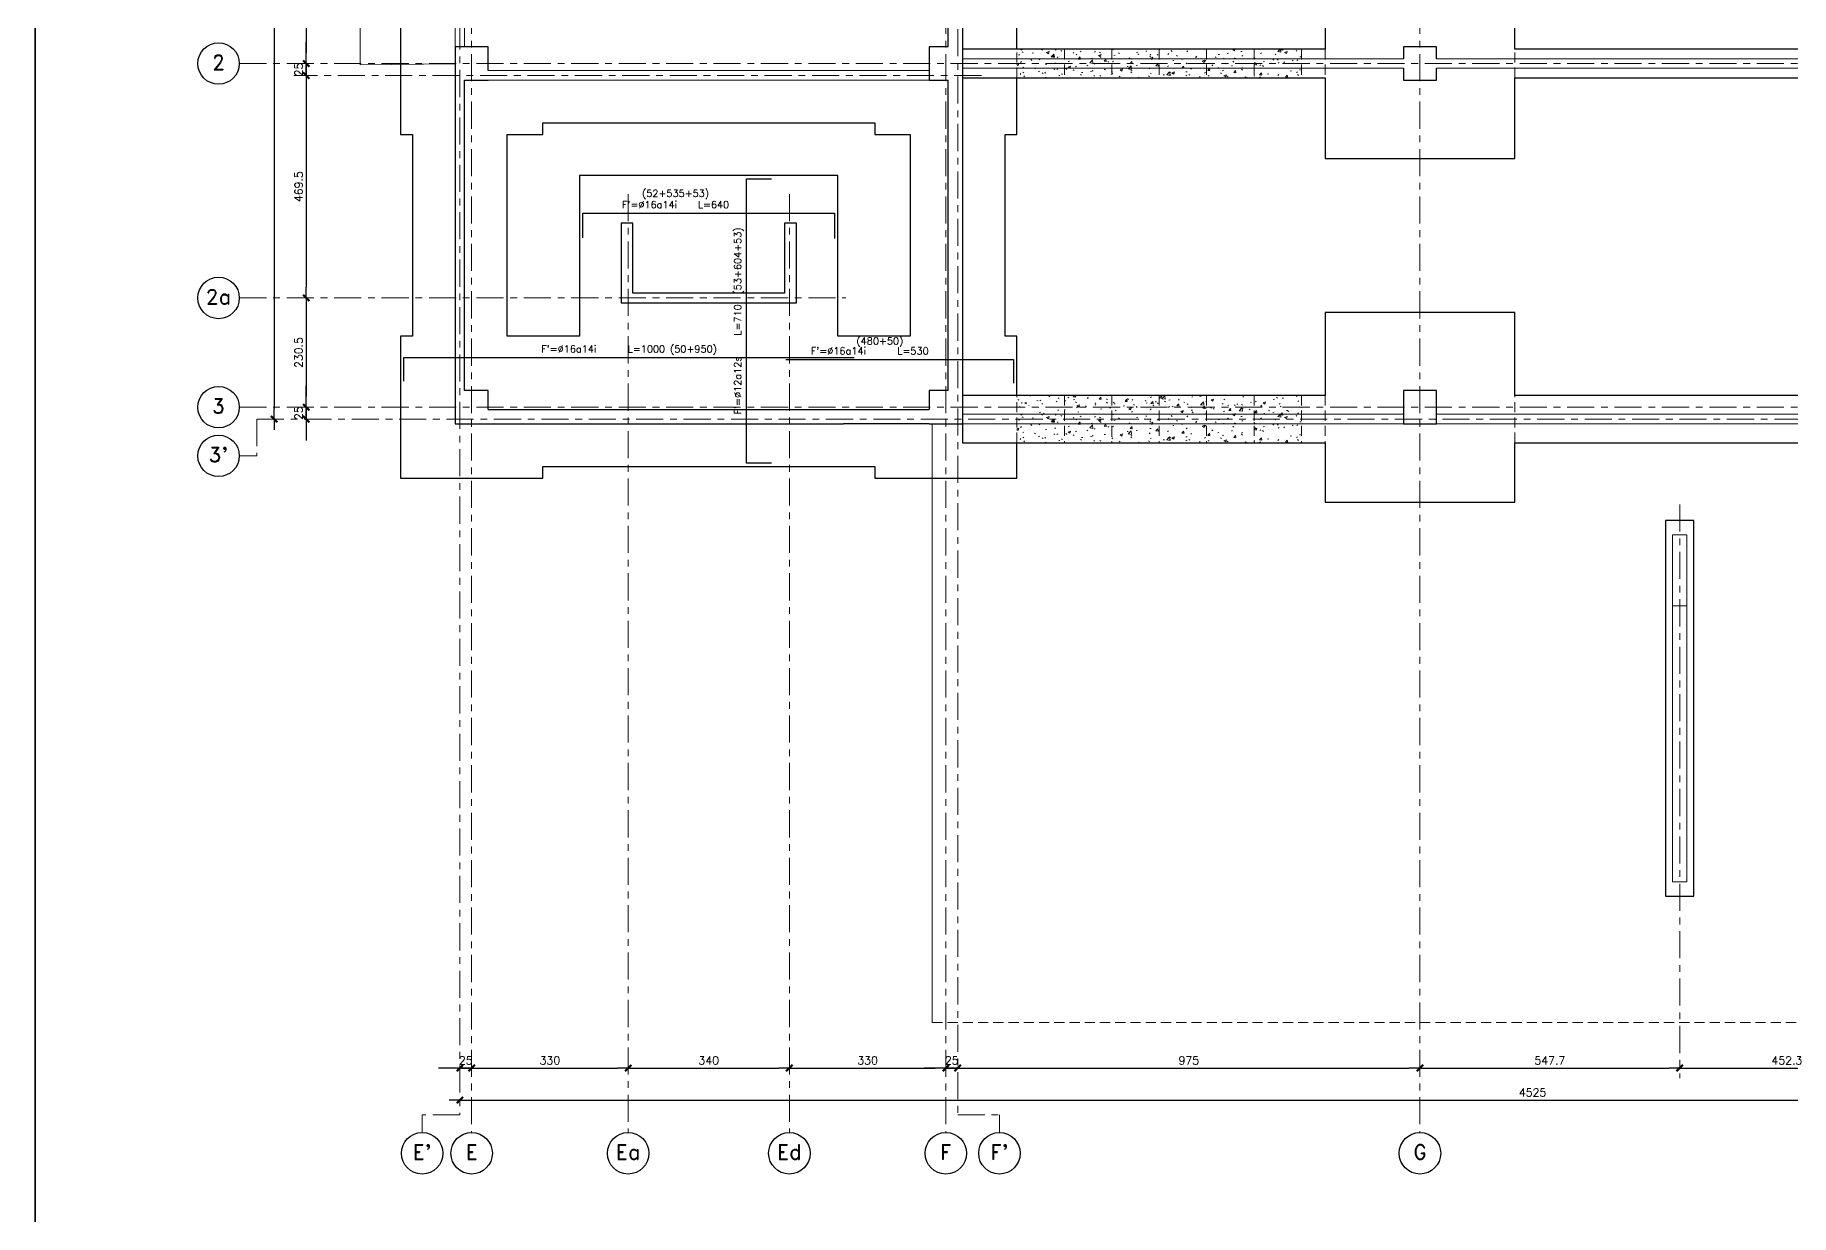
# Model space of a CAD drawing. Extents: x -4 to 6083, y -4 to 8618.
# Drawn here: x 0 to 3703, y 3091 to 5580 of the extents above; entities that cross this region are included whole.
import ezdxf
from ezdxf.enums import TextEntityAlignment as Align
from ezdxf.xclip import XClip

# ---------------------------------------------------------------- set-up
doc = ezdxf.new("R2010")
doc.units = 0
doc.header["$LTSCALE"] = 45
doc.header["$MEASUREMENT"] = 0
doc.header["$XCLIPFRAME"] = 0
doc.linetypes.add('2017_67-100$0$Grid Line', pattern=[2.2225, 1.27, -0.3175, 0.3175, -0.3175])
doc.linetypes.add('2017_67-100$0$RLE-PROYECCION', pattern=[0.71438, 0.47625, -0.23813])
doc.layers.get('0').update_dxf_attribs({"linetype": 'CONTINUOUS'})
for name, color, linetype, lineweight in [('2017_67-100$0$A-GENM', 3, 'CONTINUOUS', 15), ('2017_67-100$0$RLE-EJE', 3, 'CONTINUOUS', 25), ('2017_67-100$0$RLE-EJES', 1, '2017_67-100$0$Grid Line', 9), ('2017_67-100$0$RLE-FUNDACION', 3, 'CONTINUOUS', 25), ('2017_67-100$0$RLE-LOSA', 3, 'CONTINUOUS', 15), ('2017_67-100$0$RLE-MURO', 3, 'CONTINUOUS', 25), ('2017_67-100$0$RLE-PROYECCION', 2, '2017_67-100$0$RLE-PROYECCION', 15), ('2017_67-100$0$RLE-VIGA', 3, 'CONTINUOUS', 15)]:
    doc.layers.add(name, color=color, linetype=linetype, lineweight=lineweight)
for name, color, linetype in [('2017_67-100$0$RLA-COTAS', 2, 'CONTINUOUS'), ('fe', 7, 'CONTINUOUS'), ('RLA-FORMATO', 7, 'CONTINUOUS'), ('TEXTOS-SM', 3, 'CONTINUOUS')]:
    doc.layers.add(name, color=color, linetype=linetype)
doc.styles.add('2017_67-100$0$ROMAND', font='romand', dxfattribs={"height": 31.5})
doc.styles.add('2017_67-100$0$ROMANS', font='ROMANS.shx', dxfattribs={"height": 16.875})
doc.styles.add('ROMANS0', font='romans.shx')
doc.dimstyles.new('2017_67-100$0$ING-75', dxfattribs={"dimscale": 75, "dimtxt": 0.27, "dimasz": 0.3, "dimexe": 0, "dimexo": 0, "dimgap": 0.1, "dimtad": 1, "dimdec": 1, "dimzin": 12, "dimdsep": 46, "dimtxsty": '2017_67-100$0$ROMANS', "dimblk": '2017_67-100$0$TICK1', "dimblk1": '2017_67-100$0$TICK1', "dimblk2": '2017_67-100$0$TICK1', "dimcen": 0.09, "dimclrd": 2, "dimclre": 1, "dimclrt": 3, "dimadec": 0, "dimazin": 0, "dimtfac": 1, "dimtdec": 0, "dimtix": 1, "dimtmove": 2, "dimatfit": 3, "dimldrblk": '2017_67-100$0$TICK1', "dimfxl": 0, "dimfxlon": 1, "dimtolj": 1, "dimtzin": 0, "dimarcsym": 0})

# ---------------------------------------------------------------- blocks, each defined once
blk = doc.blocks.new('2017_67-100$0$TICK1')
at = {"color": 2}
for points in [[(0, 0), (-1, 0)], [(0, 0), (1, 0)]]:
    blk.add_lwpolyline(points, dxfattribs=at)
at = {"color": 2, "const_width": 0.2}
blk.add_lwpolyline([(-0.3, -0.3), (0.3, 0.3)], dxfattribs=at)
blk = doc.blocks.new('*D41')
at = {"layer": '2017_67-100$0$RLA-COTAS', "color": 2, "lineweight": -2, "transparency": 16777216}
blk.add_line((799.6, 3333.5), (5279.6, 3333.5), dxfattribs=at)
at = {"layer": '2017_67-100$0$RLA-COTAS', "color": 2, "lineweight": -2, "transparency": 16777216, "xscale": 22.5, "yscale": 22.5, "zscale": 22.5, "rotation": 180}
blk.add_blockref('2017_67-100$0$TICK1', (777.1, 3333.5), dxfattribs=at)
at = {"layer": '2017_67-100$0$RLA-COTAS', "color": 2, "lineweight": -2, "transparency": 16777216, "xscale": 22.5, "yscale": 22.5, "zscale": 22.5}
blk.add_blockref('2017_67-100$0$TICK1', (5302.1, 3333.5), dxfattribs=at)
at = {"layer": '2017_67-100$0$RLA-COTAS', "color": 3, "transparency": 16777216, "insert": (3039.6, 3349.5), "char_height": 16.88, "attachment_point": 5, "style": '2017_67-100$0$ROMANS'}
blk.add_mtext('\\A1;4525', dxfattribs=at)
blk = doc.blocks.new('*D42')
at = {"layer": '2017_67-100$0$RLA-COTAS', "color": 2, "lineweight": -2, "transparency": 16777216}
for p, q in [((754.6, 3401), (732.1, 3401)), ((777.1, 3401), (802.1, 3401)), ((824.6, 3401), (847.1, 3401))]:
    blk.add_line(p, q, dxfattribs=at)
at = {"layer": '2017_67-100$0$RLA-COTAS', "color": 2, "lineweight": -2, "transparency": 16777216, "xscale": 22.5, "yscale": 22.5, "zscale": 22.5}
blk.add_blockref('2017_67-100$0$TICK1', (777.1, 3401), dxfattribs=at)
at = {"layer": '2017_67-100$0$RLA-COTAS', "color": 2, "lineweight": -2, "transparency": 16777216, "xscale": 22.5, "yscale": 22.5, "zscale": 22.5, "rotation": 180}
blk.add_blockref('2017_67-100$0$TICK1', (802.1, 3401), dxfattribs=at)
at = {"layer": '2017_67-100$0$RLA-COTAS', "color": 3, "transparency": 16777216, "insert": (789.6, 3417), "char_height": 16.88, "attachment_point": 5, "style": '2017_67-100$0$ROMANS'}
blk.add_mtext('\\A1;25', dxfattribs=at)
blk = doc.blocks.new('*D43')
at = {"layer": '2017_67-100$0$RLA-COTAS', "color": 2, "lineweight": -2, "transparency": 16777216}
blk.add_line((824.6, 3401), (1109.6, 3401), dxfattribs=at)
at = {"layer": '2017_67-100$0$RLA-COTAS', "color": 2, "lineweight": -2, "transparency": 16777216, "xscale": 22.5, "yscale": 22.5, "zscale": 22.5, "rotation": 180}
blk.add_blockref('2017_67-100$0$TICK1', (802.1, 3401), dxfattribs=at)
at = {"layer": '2017_67-100$0$RLA-COTAS', "color": 2, "lineweight": -2, "transparency": 16777216, "xscale": 22.5, "yscale": 22.5, "zscale": 22.5}
blk.add_blockref('2017_67-100$0$TICK1', (1132.1, 3401), dxfattribs=at)
at = {"layer": '2017_67-100$0$RLA-COTAS', "color": 3, "transparency": 16777216, "insert": (967.1, 3417), "char_height": 16.88, "attachment_point": 5, "style": '2017_67-100$0$ROMANS'}
blk.add_mtext('\\A1;330', dxfattribs=at)
blk = doc.blocks.new('*D44')
at = {"layer": '2017_67-100$0$RLA-COTAS', "color": 2, "lineweight": -2, "transparency": 16777216}
blk.add_line((1154.6, 3401), (1449.6, 3401), dxfattribs=at)
at = {"layer": '2017_67-100$0$RLA-COTAS', "color": 2, "lineweight": -2, "transparency": 16777216, "xscale": 22.5, "yscale": 22.5, "zscale": 22.5, "rotation": 180}
blk.add_blockref('2017_67-100$0$TICK1', (1132.1, 3401), dxfattribs=at)
at = {"layer": '2017_67-100$0$RLA-COTAS', "color": 2, "lineweight": -2, "transparency": 16777216, "xscale": 22.5, "yscale": 22.5, "zscale": 22.5}
blk.add_blockref('2017_67-100$0$TICK1', (1472.1, 3401), dxfattribs=at)
at = {"layer": '2017_67-100$0$RLA-COTAS', "color": 3, "transparency": 16777216, "insert": (1302.1, 3417), "char_height": 16.88, "attachment_point": 5, "style": '2017_67-100$0$ROMANS'}
blk.add_mtext('\\A1;340', dxfattribs=at)
blk = doc.blocks.new('*D45')
at = {"layer": '2017_67-100$0$RLA-COTAS', "color": 2, "lineweight": -2, "transparency": 16777216}
blk.add_line((1494.6, 3401), (1779.6, 3401), dxfattribs=at)
at = {"layer": '2017_67-100$0$RLA-COTAS', "color": 2, "lineweight": -2, "transparency": 16777216, "xscale": 22.5, "yscale": 22.5, "zscale": 22.5, "rotation": 180}
blk.add_blockref('2017_67-100$0$TICK1', (1472.1, 3401), dxfattribs=at)
at = {"layer": '2017_67-100$0$RLA-COTAS', "color": 2, "lineweight": -2, "transparency": 16777216, "xscale": 22.5, "yscale": 22.5, "zscale": 22.5}
blk.add_blockref('2017_67-100$0$TICK1', (1802.1, 3401), dxfattribs=at)
at = {"layer": '2017_67-100$0$RLA-COTAS', "color": 3, "transparency": 16777216, "insert": (1637.1, 3417), "char_height": 16.88, "attachment_point": 5, "style": '2017_67-100$0$ROMANS'}
blk.add_mtext('\\A1;330', dxfattribs=at)
blk = doc.blocks.new('*D46')
at = {"layer": '2017_67-100$0$RLA-COTAS', "color": 2, "lineweight": -2, "transparency": 16777216}
for p, q in [((1779.6, 3401), (1757.1, 3401)), ((1802.1, 3401), (1827.1, 3401)), ((1849.6, 3401), (1872.1, 3401))]:
    blk.add_line(p, q, dxfattribs=at)
at = {"layer": '2017_67-100$0$RLA-COTAS', "color": 2, "lineweight": -2, "transparency": 16777216, "xscale": 22.5, "yscale": 22.5, "zscale": 22.5}
blk.add_blockref('2017_67-100$0$TICK1', (1802.1, 3401), dxfattribs=at)
at = {"layer": '2017_67-100$0$RLA-COTAS', "color": 2, "lineweight": -2, "transparency": 16777216, "xscale": 22.5, "yscale": 22.5, "zscale": 22.5, "rotation": 180}
blk.add_blockref('2017_67-100$0$TICK1', (1827.1, 3401), dxfattribs=at)
at = {"layer": '2017_67-100$0$RLA-COTAS', "color": 3, "transparency": 16777216, "insert": (1814.6, 3417), "char_height": 16.88, "attachment_point": 5, "style": '2017_67-100$0$ROMANS'}
blk.add_mtext('\\A1;25', dxfattribs=at)
blk = doc.blocks.new('*D47')
at = {"layer": '2017_67-100$0$RLA-COTAS', "color": 2, "lineweight": -2, "transparency": 16777216}
blk.add_line((1849.6, 3401), (2779.6, 3401), dxfattribs=at)
at = {"layer": '2017_67-100$0$RLA-COTAS', "color": 2, "lineweight": -2, "transparency": 16777216, "xscale": 22.5, "yscale": 22.5, "zscale": 22.5, "rotation": 180}
blk.add_blockref('2017_67-100$0$TICK1', (1827.1, 3401), dxfattribs=at)
at = {"layer": '2017_67-100$0$RLA-COTAS', "color": 2, "lineweight": -2, "transparency": 16777216, "xscale": 22.5, "yscale": 22.5, "zscale": 22.5}
blk.add_blockref('2017_67-100$0$TICK1', (2802.1, 3401), dxfattribs=at)
at = {"layer": '2017_67-100$0$RLA-COTAS', "color": 3, "transparency": 16777216, "insert": (2314.6, 3417), "char_height": 16.88, "attachment_point": 5, "style": '2017_67-100$0$ROMANS'}
blk.add_mtext('\\A1;975', dxfattribs=at)
blk = doc.blocks.new('*D48')
at = {"layer": '2017_67-100$0$RLA-COTAS', "color": 2, "lineweight": -2, "transparency": 16777216}
blk.add_line((2824.6, 3401), (3327.3, 3401), dxfattribs=at)
at = {"layer": '2017_67-100$0$RLA-COTAS', "color": 2, "lineweight": -2, "transparency": 16777216, "xscale": 22.5, "yscale": 22.5, "zscale": 22.5, "rotation": 180}
blk.add_blockref('2017_67-100$0$TICK1', (2802.1, 3401), dxfattribs=at)
at = {"layer": '2017_67-100$0$RLA-COTAS', "color": 2, "lineweight": -2, "transparency": 16777216, "xscale": 22.5, "yscale": 22.5, "zscale": 22.5}
blk.add_blockref('2017_67-100$0$TICK1', (3349.8, 3401), dxfattribs=at)
at = {"layer": '2017_67-100$0$RLA-COTAS', "color": 3, "transparency": 16777216, "insert": (3075.9, 3417), "char_height": 16.88, "attachment_point": 5, "style": '2017_67-100$0$ROMANS'}
blk.add_mtext('\\A1;547.7', dxfattribs=at)
blk = doc.blocks.new('*D49')
at = {"layer": '2017_67-100$0$RLA-COTAS', "color": 2, "lineweight": -2, "transparency": 16777216}
blk.add_line((3372.3, 3401), (3779.6, 3401), dxfattribs=at)
at = {"layer": '2017_67-100$0$RLA-COTAS', "color": 2, "lineweight": -2, "transparency": 16777216, "xscale": 22.5, "yscale": 22.5, "zscale": 22.5, "rotation": 180}
blk.add_blockref('2017_67-100$0$TICK1', (3349.8, 3401), dxfattribs=at)
at = {"layer": '2017_67-100$0$RLA-COTAS', "color": 2, "lineweight": -2, "transparency": 16777216, "xscale": 22.5, "yscale": 22.5, "zscale": 22.5}
blk.add_blockref('2017_67-100$0$TICK1', (3802.1, 3401), dxfattribs=at)
at = {"layer": '2017_67-100$0$RLA-COTAS', "color": 3, "transparency": 16777216, "insert": (3575.9, 3417), "char_height": 16.88, "attachment_point": 5, "style": '2017_67-100$0$ROMANS'}
blk.add_mtext('\\A1;452.3', dxfattribs=at)
blk = doc.blocks.new('*D53')
at = {"layer": '2017_67-100$0$RLA-COTAS', "color": 2, "lineweight": -2, "transparency": 16777216}
blk.add_line((385.6, 7252.6), (385.6, 4792.6), dxfattribs=at)
at = {"layer": '2017_67-100$0$RLA-COTAS', "color": 2, "lineweight": -2, "transparency": 16777216, "xscale": 22.5, "yscale": 22.5, "zscale": 22.5}
for p, rotation in [((385.6, 7275.1), 90), ((385.6, 4770.1), 270)]:
    blk.add_blockref('2017_67-100$0$TICK1', p, dxfattribs=dict(at, rotation=rotation))
at = {"layer": '2017_67-100$0$RLA-COTAS', "color": 3, "transparency": 16777216, "insert": (369.7, 6022.6), "char_height": 16.88, "attachment_point": 5, "rotation": 90, "style": '2017_67-100$0$ROMANS'}
blk.add_mtext('\\A1;2505', dxfattribs=at)
blk = doc.blocks.new('*D59')
at = {"layer": '2017_67-100$0$RLA-COTAS', "color": 2, "lineweight": -2, "transparency": 16777216}
blk.add_line((453.1, 5777.6), (453.1, 5542.6), dxfattribs=at)
at = {"layer": '2017_67-100$0$RLA-COTAS', "color": 2, "lineweight": -2, "transparency": 16777216, "xscale": 22.5, "yscale": 22.5, "zscale": 22.5}
for p, rotation in [((453.1, 5800.1), 90), ((453.1, 5520.1), 270)]:
    blk.add_blockref('2017_67-100$0$TICK1', p, dxfattribs=dict(at, rotation=rotation))
at = {"layer": '2017_67-100$0$RLA-COTAS', "color": 3, "transparency": 16777216, "insert": (437.2, 5660.1), "char_height": 16.88, "attachment_point": 5, "rotation": 90, "style": '2017_67-100$0$ROMANS'}
blk.add_mtext('\\A1;280', dxfattribs=at)
blk = doc.blocks.new('*D60')
at = {"layer": '2017_67-100$0$RLA-COTAS', "color": 2, "lineweight": -2, "transparency": 16777216}
for p, q in [((453.1, 5542.6), (453.1, 5565.1)), ((453.1, 5520.1), (453.1, 5495.1)), ((453.1, 5472.6), (453.1, 5450.1))]:
    blk.add_line(p, q, dxfattribs=at)
at = {"layer": '2017_67-100$0$RLA-COTAS', "color": 2, "lineweight": -2, "transparency": 16777216, "xscale": 22.5, "yscale": 22.5, "zscale": 22.5}
for p, rotation in [((453.1, 5520.1), 270), ((453.1, 5495.1), 90)]:
    blk.add_blockref('2017_67-100$0$TICK1', p, dxfattribs=dict(at, rotation=rotation))
at = {"layer": '2017_67-100$0$RLA-COTAS', "color": 3, "transparency": 16777216, "insert": (437.2, 5507.6), "char_height": 16.88, "attachment_point": 5, "rotation": 90, "style": '2017_67-100$0$ROMANS'}
blk.add_mtext('\\A1;25', dxfattribs=at)
blk = doc.blocks.new('*D61')
at = {"layer": '2017_67-100$0$RLA-COTAS', "color": 2, "lineweight": -2, "transparency": 16777216}
blk.add_line((453.1, 5472.6), (453.1, 5048.1), dxfattribs=at)
at = {"layer": '2017_67-100$0$RLA-COTAS', "color": 2, "lineweight": -2, "transparency": 16777216, "xscale": 22.5, "yscale": 22.5, "zscale": 22.5}
for p, rotation in [((453.1, 5495.1), 90), ((453.1, 5025.6), 270)]:
    blk.add_blockref('2017_67-100$0$TICK1', p, dxfattribs=dict(at, rotation=rotation))
at = {"layer": '2017_67-100$0$RLA-COTAS', "color": 3, "transparency": 16777216, "insert": (437.2, 5260.4), "char_height": 16.88, "attachment_point": 5, "rotation": 90, "style": '2017_67-100$0$ROMANS'}
blk.add_mtext('\\A1;469.5', dxfattribs=at)
blk = doc.blocks.new('*D62')
at = {"layer": '2017_67-100$0$RLA-COTAS', "color": 2, "lineweight": -2, "transparency": 16777216}
blk.add_line((453.1, 5003.1), (453.1, 4817.6), dxfattribs=at)
at = {"layer": '2017_67-100$0$RLA-COTAS', "color": 2, "lineweight": -2, "transparency": 16777216, "xscale": 22.5, "yscale": 22.5, "zscale": 22.5}
for p, rotation in [((453.1, 5025.6), 90), ((453.1, 4795.1), 270)]:
    blk.add_blockref('2017_67-100$0$TICK1', p, dxfattribs=dict(at, rotation=rotation))
at = {"layer": '2017_67-100$0$RLA-COTAS', "color": 3, "transparency": 16777216, "insert": (437.2, 4910.4), "char_height": 16.88, "attachment_point": 5, "rotation": 90, "style": '2017_67-100$0$ROMANS'}
blk.add_mtext('\\A1;230.5', dxfattribs=at)
blk = doc.blocks.new('*D63')
at = {"layer": '2017_67-100$0$RLA-COTAS', "color": 2, "lineweight": -2, "transparency": 16777216}
for p, q in [((453.1, 4817.6), (453.1, 4840.1)), ((453.1, 4795.1), (453.1, 4770.1)), ((453.1, 4747.6), (453.1, 4725.1))]:
    blk.add_line(p, q, dxfattribs=at)
at = {"layer": '2017_67-100$0$RLA-COTAS', "color": 2, "lineweight": -2, "transparency": 16777216, "xscale": 22.5, "yscale": 22.5, "zscale": 22.5}
for p, rotation in [((453.1, 4795.1), 270), ((453.1, 4770.1), 90)]:
    blk.add_blockref('2017_67-100$0$TICK1', p, dxfattribs=dict(at, rotation=rotation))
at = {"layer": '2017_67-100$0$RLA-COTAS', "color": 3, "transparency": 16777216, "insert": (437.2, 4782.6), "char_height": 16.88, "attachment_point": 5, "rotation": 90, "style": '2017_67-100$0$ROMANS'}
blk.add_mtext('\\A1;25', dxfattribs=at)
blk = doc.blocks.new('2017_67-100')
at = {"layer": '2017_67-100$0$A-GENM'}
h = blk.add_hatch(dxfattribs=at)
h.set_pattern_fill('FP_1', color=1, style=0, pattern_type=2)
h.set_pattern_definition([(50, (2192.69, 4402.455), (54.6555, -4.7815), [5.715, -62.865]), (355, (2192.69, 4402.455), (-10.5728, 57.3166), [4.572, -50.292]), (100.451, (2197.245, 4402.06), (44.0828, 52.535), [4.857, -53.427]), (46.184, (2192.69, 4417.695), (81.3237, -12.613), [8.572, -94.297]), (96.636, (2199.47, 4416.644), (71.221, 74.2287), [7.286, -80.141]), (351.184, (2192.69, 4417.695), (71.2217, 74.2274), [6.858, -75.438]), (21, (2200.31, 4413.885), (45.4846, -30.6795), [5.715, -62.865]), (326, (2200.31, 4413.885), (18.5405, 55.256), [4.572, -50.292]), (71.451, (2204.1, 4411.33), (64.025, 24.5763), [4.857, -53.427]), (37.5, (2192.69, 4402.455), (0.9261, 25.36672), [2.515, -47.168, 2.515, -48.539, -50.483]), (37.5, (2192.69, 4402.455), (0.9261, 25.36672), [-100.736, 2.515, -47.968]), (7.5, (2192.69, 4402.455), (20.0456, 30.0546), [2.515, -26.594, 2.515, -46.025, -19.241]), (7.5, (2192.69, 4402.455), (20.0456, 30.0546), [-77.648, 2.515, -16.726]), (327.5, (2175.697, 4402.455), (40.6768, -1.71882), [2.515, -16.535, 2.515, -56.921, -78.867]), (327.5, (2175.697, 4402.455), (40.6768, -1.71882), [-78.486, 2.515, -76.352]), (317.5, (2168.077, 4402.455), (44.4383, 7.6279), [2.515, -22.25, 2.515, -36.957, -56.007]), (317.5, (2168.077, 4402.455), (44.4383, 7.6279), [-64.237, 2.515, -53.492])])
h.paths.add_polyline_path([(2552.065, 5490.14), (2552.065, 5550.144), (1977.448, 5550.144), (1977.448, 5490.14), (2008.178, 5490.14)])
h.paths.add_polyline_path([(1952.065, 5490.14), (1972.065, 5490.14), (1972.065, 5550.144), (1952.065, 5550.144)])
h = blk.add_hatch(dxfattribs=at)
h.set_pattern_fill('FP_1', color=1, style=0, pattern_type=2)
h.set_pattern_definition([(50, (2192.69, 3632.44), (54.6555, -4.7815), [5.715, -62.865]), (355, (2192.69, 3632.44), (-10.5728, 57.3166), [4.572, -50.292]), (100.451, (2197.245, 3632.04), (44.0828, 52.535), [4.857, -53.427]), (46.184, (2192.69, 3647.68), (81.3237, -12.613), [8.572, -94.297]), (96.636, (2199.47, 3646.63), (71.221, 74.2287), [7.286, -80.141]), (351.184, (2192.69, 3647.68), (71.2217, 74.2274), [6.858, -75.438]), (21, (2200.31, 3643.87), (45.4846, -30.6795), [5.715, -62.865]), (326, (2200.31, 3643.87), (18.5405, 55.256), [4.572, -50.292]), (71.451, (2204.1, 3641.31), (64.025, 24.5763), [4.857, -53.427]), (37.5, (2192.69, 3632.439), (0.9261, 25.36672), [2.515, -47.168, 2.515, -48.539, -50.483]), (37.5, (2192.69, 3632.439), (0.9261, 25.36672), [-100.736, 2.515, -47.968]), (7.5, (2192.69, 3632.44), (20.0456, 30.0546), [2.515, -26.594, 2.515, -46.025, -19.241]), (7.5, (2192.69, 3632.44), (20.0456, 30.0546), [-77.648, 2.515, -16.726]), (327.5, (2175.697, 3632.439), (40.6768, -1.71882), [2.515, -16.535, 2.515, -56.921, -78.867]), (327.5, (2175.697, 3632.439), (40.6768, -1.71882), [-78.486, 2.515, -76.352]), (317.5, (2168.077, 3632.44), (44.4383, 7.6279), [2.515, -22.25, 2.515, -36.957, -56.007]), (317.5, (2168.077, 3632.44), (44.4383, 7.6279), [-64.237, 2.515, -53.492])])
h.paths.add_polyline_path([(2552.065, 4720.123), (2552.065, 4820.128), (1977.448, 4820.128), (1977.448, 4720.123), (2008.178, 4720.123)])
h.paths.add_polyline_path([(1952.065, 4720.123), (1972.065, 4720.123), (1972.065, 4820.128), (1952.065, 4820.128)])
at = {"layer": '2017_67-100$0$RLE-EJE'}
for centre in [(268.315, 5520.144), (268.315, 5025.628), (268.315, 4795.128), (268.315, 4692.467), (697.659, 3221.181), (802.065, 3221.181), (1132.065, 3221.181), (1472.065, 3221.181), (1802.065, 3221.181), (1915.095, 3221.181), (2802.065, 3221.181)]:
    blk.add_circle(centre, 43.75, dxfattribs=at)
at = {"layer": '2017_67-100$0$RLE-EJES'}
for p, q in [((802.065, 7940.128), (802.065, 3264.931)), ((1802.065, 7940.128), (1802.065, 3264.931)), ((2802.065, 7940.128), (2802.065, 3264.931)), ((777.065, 7906.893), (777.065, 3302.6)), ((1827.065, 6492.793), (1827.065, 3302.6)), ((312.065, 5520.144), (5712.081, 5520.144)), ((1877.065, 5495.144), (427.065, 5495.144)), ((1132.065, 5244.877), (1132.065, 3264.931)), ((1472.065, 5244.877), (1472.065, 3264.931)), ((312.065, 5025.628), (1590.877, 5025.628)), ((312.065, 4795.128), (5712.081, 4795.128)), ((349.033, 4770.128), (5676.317, 4770.128)), ((349.033, 4770.128), (349.033, 4692.467)), ((349.033, 4692.467), (312.065, 4692.467)), ((3349.773, 4589.898), (3349.773, 3379.898)), ((777.065, 3302.6), (697.659, 3302.6)), ((697.659, 3302.6), (697.659, 3264.931)), ((1827.065, 3302.6), (1915.095, 3302.6)), ((1915.095, 3302.6), (1915.095, 3264.931))]:
    blk.add_line(p, q, dxfattribs=at)
at = {"layer": '2017_67-100$0$RLE-FUNDACION'}
for p, q in [((2602.065, 5720.144), (2602.065, 5550.144)), ((3002.065, 5550.144), (3002.065, 5720.144)), ((652.065, 5670.144), (652.065, 5370.144)), ((1952.065, 5550.144), (1952.065, 5670.144)), ((2602.065, 5550.144), (1837.065, 5550.144)), ((3602.065, 5550.144), (3002.065, 5550.144)), ((1837.065, 5490.144), (2602.065, 5490.144)), ((1952.065, 5370.144), (1952.065, 5490.144)), ((2602.065, 5490.144), (2602.065, 5320.144)), ((3002.065, 5320.144), (3002.065, 5490.144)), ((3002.065, 5490.144), (3602.065, 5490.144)), ((652.065, 5370.144), (677.065, 5370.144)), ((677.065, 5370.144), (677.065, 4945.108)), ((877.065, 4945.124), (877.065, 5370.144)), ((877.065, 5370.144), (952.065, 5370.144)), ((952.065, 5370.144), (952.065, 5395.144)), ((952.065, 5395.144), (1652.065, 5395.144)), ((1652.065, 5395.144), (1652.065, 5370.144)), ((1652.065, 5370.144), (1727.065, 5370.144)), ((1727.065, 5370.144), (1727.065, 4945.124)), ((1927.065, 4945.124), (1927.065, 5370.144)), ((1927.065, 5370.144), (1952.065, 5370.144)), ((2602.065, 5320.144), (3002.065, 5320.144)), ((1029.565, 5283.627), (1029.565, 4945.124)), ((1574.565, 5283.627), (1029.565, 5283.627)), ((1574.565, 4945.124), (1574.565, 5283.627)), ((2602.065, 4995.144), (2602.065, 4820.128)), ((3002.065, 4995.144), (2602.065, 4995.144)), ((3002.065, 4820.128), (3002.065, 4995.144)), ((677.065, 4945.108), (652.065, 4945.108)), ((652.065, 4945.108), (652.065, 4645.124)), ((1029.565, 4945.124), (877.065, 4945.124)), ((1727.065, 4945.124), (1574.565, 4945.124)), ((1952.065, 4945.124), (1927.065, 4945.124)), ((1952.065, 4820.128), (1952.065, 4945.124)), ((2602.065, 4820.128), (1837.065, 4820.128)), ((3602.065, 4820.128), (3002.065, 4820.128)), ((1837.065, 4760.128), (1837.065, 4720.128)), ((1837.065, 4720.128), (2602.065, 4720.128)), ((1952.065, 4645.124), (1952.065, 4720.128)), ((2602.065, 4720.128), (2602.065, 4595.144)), ((3002.065, 4595.144), (3002.065, 4720.128)), ((3002.065, 4720.128), (3602.065, 4720.128)), ((952.065, 4645.124), (952.065, 4670.124)), ((952.065, 4670.124), (1652.065, 4670.124)), ((1652.065, 4670.124), (1652.065, 4645.124)), ((652.065, 4645.124), (952.065, 4645.124)), ((1652.065, 4645.124), (1952.065, 4645.124)), ((2602.065, 4595.144), (3002.065, 4595.144)), ((3319.773, 4555.898), (3319.773, 3763.6)), ((3379.773, 4555.898), (3319.773, 4555.898)), ((3379.773, 3763.6), (3379.773, 4555.898)), ((3319.773, 3763.6), (3379.773, 3763.6))]:
    blk.add_line(p, q, dxfattribs=at)
at = {"layer": '2017_67-100$0$RLE-LOSA'}
for p, q in [((567.065, 5517.593), (567.065, 7462.628)), ((767.065, 5519.699), (567.065, 5517.593)), ((1837.065, 4760.144), (1767.065, 4760.144)), ((1773.601, 4760.128), (1773.601, 3497.297))]:
    blk.add_line(p, q, dxfattribs=at)
at = {"layer": '2017_67-100$0$RLE-MURO'}
for p, q in [((1837.065, 6445.144), (1837.065, 4760.128)), ((1807.065, 5555.144), (1807.065, 6375.144)), ((837.065, 5555.144), (767.065, 5555.144)), ((767.065, 5555.144), (767.065, 4760.128)), ((837.065, 5505.144), (837.065, 5555.144)), ((1807.065, 5555.144), (1767.065, 5555.144)), ((1767.065, 5555.144), (1767.065, 5485.144)), ((2837.065, 5555.144), (2767.065, 5555.144)), ((2767.065, 5555.144), (2767.065, 5530.144)), ((2837.065, 5530.144), (2837.065, 5555.144)), ((767.065, 5485.144), (767.065, 4830.128)), ((787.065, 5485.144), (837.065, 5485.144)), ((787.065, 4830.128), (787.065, 5485.144)), ((1767.065, 5485.144), (1807.065, 5485.144)), ((1807.065, 4830.128), (1807.065, 5485.144)), ((2767.065, 5510.144), (2767.065, 5485.144)), ((2767.065, 5485.144), (2837.065, 5485.144)), ((2837.065, 5485.144), (2837.065, 5510.144)), ((1117.065, 5183.507), (1117.065, 5015.628)), ((1142.065, 5183.507), (1117.065, 5183.507)), ((1142.065, 5035.628), (1142.065, 5183.507)), ((1462.065, 5183.507), (1462.065, 5035.628)), ((1487.065, 5183.507), (1462.065, 5183.507)), ((1487.065, 5015.628), (1487.065, 5183.507)), ((1117.065, 5015.628), (1487.065, 5015.628)), ((1462.065, 5035.628), (1142.065, 5035.628)), ((837.065, 4830.128), (787.065, 4830.128)), ((837.065, 4790.128), (837.065, 4830.128)), ((1807.065, 4830.128), (1767.065, 4830.128)), ((1767.065, 4830.128), (1767.065, 4790.133)), ((2837.065, 4830.128), (2767.065, 4830.128)), ((2767.065, 4830.128), (2767.065, 4760.128)), ((2837.065, 4760.128), (2837.065, 4830.128)), ((837.065, 4790.128), (1767.065, 4790.128)), ((767.065, 4760.128), (1586.347, 4760.128)), ((1767.065, 4760.144), (1586.347, 4760.144)), ((1586.347, 4760.128), (1586.347, 4760.144)), ((1767.065, 4760.128), (1586.347, 4760.128)), ((1767.065, 4760.128), (1837.065, 4760.128)), ((2767.065, 4760.128), (2837.065, 4760.128))]:
    blk.add_line(p, q, dxfattribs=at)
at = {"layer": '2017_67-100$0$RLE-PROYECCION'}
for p, q in [((1952.065, 5490.149), (1952.065, 5550.14)), ((2052.065, 5550.144), (2052.065, 5490.144)), ((2152.065, 5550.144), (2152.065, 5490.144)), ((2252.065, 5550.144), (2252.065, 5490.144)), ((2352.065, 5550.144), (2352.065, 5490.144)), ((2452.065, 5550.144), (2452.065, 5490.144)), ((2552.065, 5550.144), (2552.065, 5490.144)), ((2602.065, 5550.144), (2602.065, 5490.144)), ((3002.065, 5490.144), (3002.065, 5550.144)), ((1952.065, 4720.133), (1952.065, 4820.123)), ((2052.065, 4820.128), (2052.065, 4720.128)), ((2152.065, 4820.128), (2152.065, 4720.128)), ((2252.065, 4820.128), (2252.065, 4720.128)), ((2352.065, 4820.128), (2352.065, 4720.128)), ((2452.065, 4820.128), (2452.065, 4720.128)), ((2552.065, 4820.128), (2552.065, 4720.128)), ((2602.065, 4820.128), (2602.065, 4720.128)), ((3002.065, 4720.128), (3002.065, 4820.128)), ((1773.601, 3497.297), (4101.875, 3497.297))]:
    blk.add_line(p, q, dxfattribs=at)
at = {"layer": '2017_67-100$0$RLE-VIGA'}
for p, q in [((767.065, 5795.128), (767.065, 5555.144)), ((787.065, 5790.128), (787.065, 5555.144)), ((1837.065, 5530.144), (2767.065, 5530.144)), ((2837.065, 5530.144), (3767.065, 5530.144)), ((837.065, 5505.144), (1767.065, 5505.144)), ((1767.065, 5485.144), (837.065, 5485.144)), ((2767.065, 5510.144), (1837.065, 5510.144)), ((3767.065, 5510.144), (2837.065, 5510.144)), ((1837.065, 4780.128), (2607.065, 4780.128)), ((2607.065, 4780.128), (2767.065, 4780.128)), ((2837.065, 4780.128), (2997.065, 4780.128)), ((2997.065, 4780.128), (3607.065, 4780.128)), ((2607.065, 4760.128), (1837.07, 4760.128)), ((2767.065, 4760.128), (2607.065, 4760.128)), ((2997.065, 4760.128), (2837.065, 4760.128)), ((3607.065, 4760.128), (2997.065, 4760.128)), ((3334.773, 4525.898), (3334.773, 4375.916)), ((3334.773, 4525.898), (3364.773, 4525.898)), ((3364.773, 4375.916), (3364.773, 4525.898)), ((3364.773, 4375.916), (3334.773, 4375.916)), ((3334.773, 4375.916), (3334.773, 3793.6)), ((3364.773, 3793.6), (3364.773, 4375.916)), ((3364.773, 3793.6), (3334.773, 3793.6))]:
    blk.add_line(p, q, dxfattribs=at)
at = {"layer": '2017_67-100$0$RLE-EJE', "color": 5, "char_height": 31.25, "width": 1, "attachment_point": 2, "line_spacing_factor": 0.941778, "style": '2017_67-100$0$ROMAND'}
for s, insert in [('2', (268.121, 5538.276)), ('2a', (268.121, 5043.759)), ('3', (268.121, 4813.259)), ("3'", (268.121, 4710.598)), ("E'", (697.668, 3239.497)), ('E', (802.074, 3239.497)), ('Ea', (1132.074, 3239.497)), ('Ed', (1472.074, 3239.497)), ('F', (1802.074, 3239.497)), ("F'", (1915.104, 3239.497)), ('G', (2802.074, 3239.497))]:
    blk.add_mtext(s, dxfattribs=dict(at, insert=insert))
at = {"layer": '2017_67-100$0$RLA-COTAS'}
for base, p1, p2, picture, middle in [((385.599, 4770.128), (393.099, 7275.128), (393.099, 4770.128), '*D53', (369.662, 6022.628)), ((453.099, 5520.144), (460.599, 5800.128), (460.599, 5520.144), '*D59', (437.162, 5660.136)), ((453.099, 5495.144), (460.599, 5520.144), (460.599, 5495.144), '*D60', (437.162, 5507.644)), ((453.099, 5025.628), (460.599, 5495.144), (460.599, 5025.628), '*D61', (437.162, 5260.386)), ((453.099, 4795.128), (460.599, 5025.628), (460.599, 4795.128), '*D62', (437.162, 4910.378)), ((453.099, 4770.128), (460.599, 4795.128), (460.599, 4770.128), '*D63', (437.162, 4782.628))]:
    dim = blk.add_linear_dim(base=base, p1=p1, p2=p2, angle=90, dimstyle='2017_67-100$0$ING-75', override={"dimexe": 0, "dimexo": 0, "dimdec": 1, "dimfxl": 0, "dimfxlon": 1}, dxfattribs=at)
    dim.commit()
    dim.dimension.update_dxf_attribs({"geometry": picture, "text_midpoint": middle})
for base, p1, p2, picture, middle in [((802.065, 3401.048), (777.065, 3408.548), (802.065, 3408.548), '*D42', (789.565, 3416.986)), ((1132.065, 3401.048), (802.065, 3408.548), (1132.065, 3408.548), '*D43', (967.065, 3416.986)), ((1472.065, 3401.048), (1132.065, 3408.548), (1472.065, 3408.548), '*D44', (1302.065, 3416.986)), ((1802.065, 3401.048), (1472.065, 3408.548), (1802.065, 3408.548), '*D45', (1637.065, 3416.986)), ((1827.065, 3401.048), (1802.065, 3408.548), (1827.065, 3408.548), '*D46', (1814.565, 3416.986)), ((2802.065, 3401.048), (1827.065, 3408.548), (2802.065, 3408.548), '*D47', (2314.565, 3416.986)), ((3349.773, 3401.048), (2802.065, 3408.548), (3349.773, 3408.548), '*D48', (3075.919, 3416.986)), ((3802.065, 3401.048), (3349.773, 3408.548), (3802.065, 3408.548), '*D49', (3575.919, 3416.986)), ((5302.065, 3333.548), (777.065, 3341.048), (5302.065, 3341.048), '*D41', (3039.565, 3349.486))]:
    dim = blk.add_linear_dim(base=base, p1=p1, p2=p2, dimstyle='2017_67-100$0$ING-75', override={"dimexe": 0, "dimexo": 0, "dimdec": 1, "dimfxl": 0, "dimfxlon": 1}, dxfattribs=at)
    dim.commit()
    dim.dimension.update_dxf_attribs({"geometry": picture, "text_midpoint": middle})

msp = doc.modelspace()

# ---------------------------------------------------------------- linework, layer by layer
at = {"layer": 'fe'}
for points in [[(1553.1, 4677.1), (1500.1, 4677.1), (1500.1, 5277.1), (1553.1, 5277.1)], [(1155.1, 5152.4), (1155.1, 5204.4), (1686.1, 5204.4), (1686.1, 5151.4)], [(777.6, 4849.9), (777.6, 4899.9), (1727.6, 4899.9)], [(1583.6, 4895.9), (2063.6, 4895.9), (2063.6, 4845.9)]]:
    msp.add_lwpolyline(points, dxfattribs=at)
at = {"layer": 'RLA-FORMATO', "color": 6, "linetype": 'Continuous'}
for p, q in [((0, 8617.5), (0, 0)), ((0, 0), (0, 7890))]:
    msp.add_line(p, q, dxfattribs=at)

# ---------------------------------------------------------------- block references
ref = msp.add_blockref('2017_67-100', (118.6, 0))
XClip(ref).set_block_clipping_path([(100.2348287076, 3085.6938788593), (5901.4263983276, 8269.0292092424)])

# ---------------------------------------------------------------- texts
at = {"layer": 'TEXTOS-SM', "style": 'ROMANS0'}
for s, p in [("F'=%%C16a14i   L=640", (1350.7, 5215)), ('(52+535+53)', (1350.7, 5238.8)), ("F'=%%C16a14i     L=1000 (50+950)", (1252.6, 4910.5)), ('(480+50)', (1781.6, 4927.3)), ("F'=%%C16a14i     L=530", (1760.2, 4906.5))]:
    msp.add_text(s, height=15, dxfattribs=at).set_placement(p, align=Align.CENTER)
msp.add_text("F'=%%C12a12s   L=710  (53+604+53)", height=15, rotation=90, dxfattribs=at).set_placement((1489.4, 4977.1), align=Align.CENTER)

doc.saveas('drawing.dxf')
